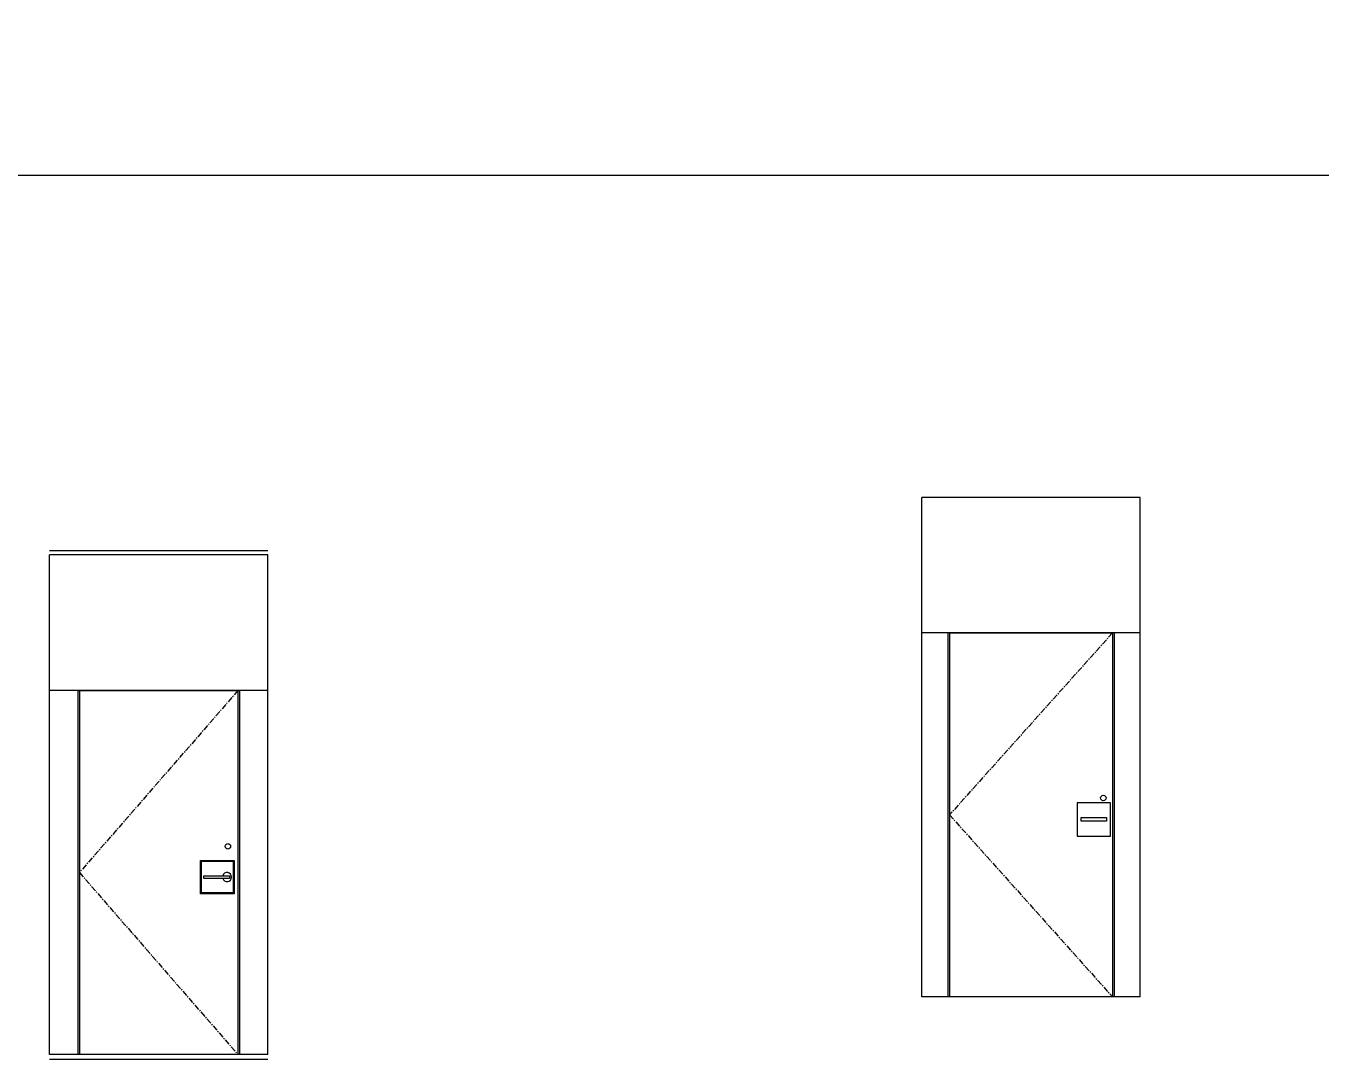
# Model space of a CAD drawing. Header units: inches. Extents: x 107967 to 757940, y -1505 to 368711.
# Drawn here: x 257453 to 438283, y -1505 to 142697 of the extents above; entities that cross this region are included whole.
import ezdxf

# ---------------------------------------------------------------- set-up
doc = ezdxf.new("R2010")
doc.units = ezdxf.units.IN
doc.header["$MEASUREMENT"] = 0
doc.linetypes.add('CENTER', pattern=[50.8, 31.75, -6.35, 6.35, -6.35])
for name, color, linetype in [('_P11_製品', 4, 'Continuous'), ('_P11_製品寸法', 9, 'Continuous'), ('_P18_製品', 4, 'Continuous'), ('_グラスウール', 2, 'BATTING'), ('P11_製品', 4, 'Continuous')]:
    doc.layers.add(name, color=color, linetype=linetype)
doc.linetypes.add('BATTING', pattern='A,0.00254,-2.54,[134,ltypeshp.shx,S=2.54,R=0,X=-2.54,Y=0],-5.08,[134,ltypeshp.shx,S=2.54,R=180,X=2.54,Y=0],-2.54', length=10.16254)

# ---------------------------------------------------------------- blocks, each defined once
blk = doc.blocks.new('*U202')
at = {"layer": '_P11_製品'}
for p, q in [((0, 25), (0, 2770)), ((1200, 25), (1200, 2770)), ((1200, 2025), (0, 2025)), ((156, 2025), (1044, 2025)), ((156, 2025), (156, 25)), ((164.5, 2025), (164.5, 25)), ((1035.5, 2025), (1035.5, 25)), ((1044, 2025), (1044, 25)), ((0, 0), (1200, 0))]:
    blk.add_line(p, q, dxfattribs=at)
at = {"layer": '_P11_製品', "color": 1, "linetype": 'CENTER'}
for p, q in [((1035.5, 2025), (164.5, 1025)), ((164.5, 1025), (1035.5, 25))]:
    blk.add_line(p, q, dxfattribs=at)
at = {"layer": '_P11_製品'}
for points in [[(0, 2795), (1200, 2795)], [(1200, 2770), (0, 2770)], [(1200, 25), (0, 25)]]:
    blk.add_lwpolyline(points, dxfattribs=at)
for points in [[(1014.5, 908), (830.5, 908), (830.5, 1092), (1014.5, 1092)], [(1009.5, 913), (835.5, 913), (835.5, 1087), (1009.5, 1087)]]:
    blk.add_lwpolyline(points, close=True, dxfattribs=at)
blk.add_lwpolyline([(986.5, 992.5), (850.5, 992.5, -0.414214), (848.5, 994.5), (848.5, 1005.5, -0.414214), (850.5, 1007.5), (986.5, 1007.5, -0.414214), (988.5, 1005.5), (988.5, 994.5, -0.414214)], format="xyb", close=True, dxfattribs=at)
blk.add_circle((980, 1168.8), 15, dxfattribs=at)
blk.add_arc((975.5, 1000), 25, 197.4576, 162.5424, dxfattribs=at)
blk = doc.blocks.new('p11- tay nam')
for points in [[(-144, -210), (40, -210), (40, -26), (-144, -26)], [(-121, -108), (17, -108), (17, -128), (-121, -128)]]:
    blk.add_lwpolyline(points, close=True)
blk.add_circle((0, 0), 15)
blk = doc.blocks.new('*U264')
at = {"layer": '_P18_製品'}
for p, q in [((0, 25), (0, 2770)), ((1200, 25), (1200, 2770)), ((1200, 2025), (0, 2025)), ((143.5, 2025), (143.5, 25)), ((152, 2025), (152, 25)), ((156, 2025), (1044, 2025)), ((1048, 2025), (1048, 25)), ((1056.5, 2025), (1056.5, 25))]:
    blk.add_line(p, q, dxfattribs=at)
at = {"layer": '_P18_製品', "color": 1, "linetype": 'CENTER'}
for p, q in [((1048, 2025), (152, 1025)), ((152, 1025), (1048, 25))]:
    blk.add_line(p, q, dxfattribs=at)
at = {"layer": '_P18_製品'}
for points in [[(1200, 2770), (0, 2770)], [(1200, 25), (0, 25)]]:
    blk.add_lwpolyline(points, dxfattribs=at)
at = {"layer": 'P11_製品'}
blk.add_blockref('p11- tay nam', (997.5, 1118), dxfattribs=at)

msp = doc.modelspace()

# ---------------------------------------------------------------- linework, layer by layer
at = {"layer": '_P11_製品寸法'}
msp.add_lwpolyline([(521047, 121833), (107967, 121833), (107967, 284385), (521047, 284385)], close=True, dxfattribs=at)

# ---------------------------------------------------------------- block references
at = {"xscale": 25.4, "yscale": 25.4, "zscale": 25.4}
msp.add_blockref('*U202', (260757, -1505), dxfattribs=at)
at = {"layer": '_グラスウール', "color": 0, "xscale": 25.4, "yscale": 25.4, "zscale": 25.4}
msp.add_blockref('*U264', (382542, 6540), dxfattribs=at)

doc.saveas('drawing.dxf')
